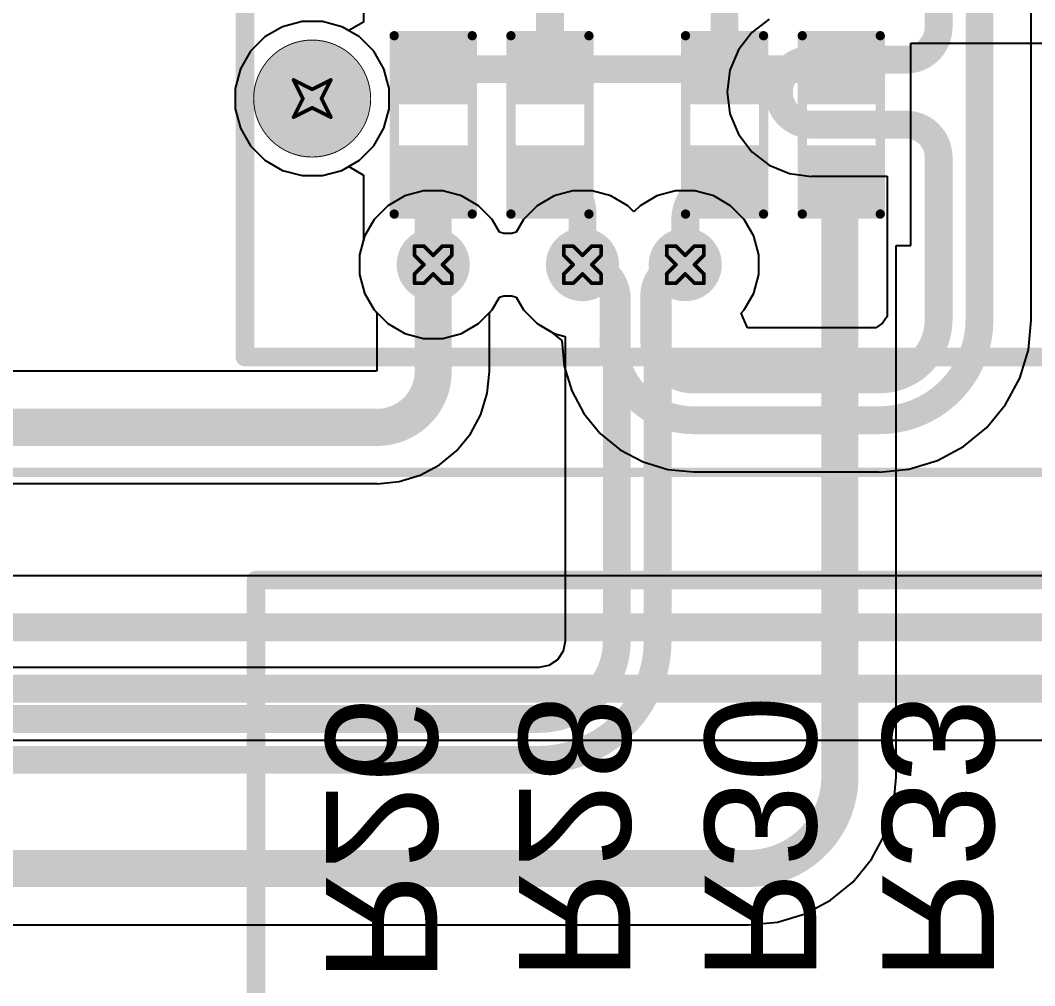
# Model space of a CAD drawing. Header units: inches. Extents: x 0 to 289, y 0 to 168.
# Drawn here: x 114.1 to 127.97, y 50.48 to 63.69 of the extents above; entities that cross this region are included whole.
import ezdxf

# ---------------------------------------------------------------- set-up
doc = ezdxf.new("R2010")
doc.units = ezdxf.units.IN
for name, color, linetype in [('Bottom Layer', 5, 'Continuous'), ('Bottom Overlay', 54, 'Continuous'), ('Bottom Paste', 16, 'Continuous'), ('Bottom Solder', 6, 'Continuous'), ('Dimension', 6, 'Continuous'), ('Drill Drawing', 1, 'Continuous'), ('Pad Holes', 156, 'Continuous'), ('Top Layer', 1, 'Continuous'), ('Top Overlay', 2, 'Continuous'), ('Top Solder', 216, 'Continuous'), ('Via Holes', 16, 'Continuous')]:
    doc.layers.add(name, color=color, linetype=linetype)
doc.styles.add('Arial', font='', dxfattribs={"height": 0.2})
doc.styles.get('Arial').set_extended_font_data('Arial')

# ---------------------------------------------------------------- blocks, each defined once
blk = doc.blocks.new('R___0603_B_3')
at = {"layer": 'Bottom Layer'}
for points in [[(-1.143, -0.4445), (-1.143, 0.4445), (-0.381, 0.4445), (-0.381, -0.4445)], [(0.381, -0.4445), (0.381, 0.4445), (1.143, 0.4445), (1.143, -0.4445)]]:
    blk.add_hatch(color=5, dxfattribs=at).paths.add_polyline_path(points)
at = {"layer": 'Bottom Paste'}
for points in [[(-1.143, -0.4445), (-1.143, 0.4445), (-0.381, 0.4445), (-0.381, -0.4445)], [(0.381, -0.4445), (0.381, 0.4445), (1.143, 0.4445), (1.143, -0.4445)]]:
    blk.add_hatch(color=16, dxfattribs=at).paths.add_polyline_path(points)
at = {"layer": 'Bottom Solder'}
for points in [[(-1.2446, -0.5461), (-1.2446, 0.5461), (-0.2794, 0.5461), (-0.2794, -0.5461)], [(0.2794, -0.5461), (0.2794, 0.5461), (1.2446, 0.5461), (1.2446, -0.5461)]]:
    blk.add_hatch(color=6, dxfattribs=at).paths.add_polyline_path(points)
at = {"layer": 'Bottom Overlay'}
for points in [[(-1.2192, 0.5334, 0.127, 0.127, 0), (-1.2192, -0.5334, 0.127, 0.127, 0)], [(-1.2192, 0.5334, 0.127, 0.127, 0), (1.2192, 0.5334, 0.127, 0.127, 0)], [(1.2192, 0.5334, 0.127, 0.127, 0), (1.2192, -0.5334, 0.127, 0.127, 0)], [(-1.2192, -0.5334, 0.127, 0.127, 0), (1.2192, -0.5334, 0.127, 0.127, 0)]]:
    blk.add_lwpolyline(points, format="xyseb", dxfattribs=at)
for points in [[(-1.25095, 0.5334, 0.0635, 0.0635, 1), (-1.18745, 0.5334, 0.0635, 0.0635, 1)], [(-1.25095, 0.5334, 0.0635, 0.0635, 1), (-1.18745, 0.5334, 0.0635, 0.0635, 1)], [(1.18745, 0.5334, 0.0635, 0.0635, 1), (1.25095, 0.5334, 0.0635, 0.0635, 1)], [(1.18745, 0.5334, 0.0635, 0.0635, 1), (1.25095, 0.5334, 0.0635, 0.0635, 1)], [(-1.25095, -0.5334, 0.0635, 0.0635, 1), (-1.18745, -0.5334, 0.0635, 0.0635, 1)], [(-1.25095, -0.5334, 0.0635, 0.0635, 1), (-1.18745, -0.5334, 0.0635, 0.0635, 1)], [(1.18745, -0.5334, 0.0635, 0.0635, 1), (1.25095, -0.5334, 0.0635, 0.0635, 1)], [(1.18745, -0.5334, 0.0635, 0.0635, 1), (1.25095, -0.5334, 0.0635, 0.0635, 1)]]:
    blk.add_lwpolyline(points, format="xyseb", close=True, dxfattribs=at)
blk = doc.blocks.new('R___0603_B_4')
at = {"layer": 'Bottom Layer'}
for points in [[(-1.143, -0.4445), (-1.143, 0.4445), (-0.381, 0.4445), (-0.381, -0.4445)], [(0.381, -0.4445), (0.381, 0.4445), (1.143, 0.4445), (1.143, -0.4445)]]:
    blk.add_hatch(color=5, dxfattribs=at).paths.add_polyline_path(points)
at = {"layer": 'Bottom Paste'}
for points in [[(-1.143, -0.4445), (-1.143, 0.4445), (-0.381, 0.4445), (-0.381, -0.4445)], [(0.381, -0.4445), (0.381, 0.4445), (1.143, 0.4445), (1.143, -0.4445)]]:
    blk.add_hatch(color=16, dxfattribs=at).paths.add_polyline_path(points)
at = {"layer": 'Bottom Solder'}
for points in [[(-1.2446, -0.5461), (-1.2446, 0.5461), (-0.2794, 0.5461), (-0.2794, -0.5461)], [(0.2794, -0.5461), (0.2794, 0.5461), (1.2446, 0.5461), (1.2446, -0.5461)]]:
    blk.add_hatch(color=6, dxfattribs=at).paths.add_polyline_path(points)
at = {"layer": 'Bottom Overlay'}
for points in [[(-1.2192, -0.5334, 0.127, 0.127, 0), (-1.2192, 0.5334, 0.127, 0.127, 0)], [(1.2192, 0.5334, 0.127, 0.127, 0), (-1.2192, 0.5334, 0.127, 0.127, 0)], [(1.2192, -0.5334, 0.127, 0.127, 0), (1.2192, 0.5334, 0.127, 0.127, 0)], [(1.2192, -0.5334, 0.127, 0.127, 0), (-1.2192, -0.5334, 0.127, 0.127, 0)]]:
    blk.add_lwpolyline(points, format="xyseb", dxfattribs=at)
for points in [[(-1.25095, 0.5334, 0.0635, 0.0635, 1), (-1.18745, 0.5334, 0.0635, 0.0635, 1)], [(-1.25095, 0.5334, 0.0635, 0.0635, 1), (-1.18745, 0.5334, 0.0635, 0.0635, 1)], [(1.18745, 0.5334, 0.0635, 0.0635, 1), (1.25095, 0.5334, 0.0635, 0.0635, 1)], [(1.18745, 0.5334, 0.0635, 0.0635, 1), (1.25095, 0.5334, 0.0635, 0.0635, 1)], [(-1.25095, -0.5334, 0.0635, 0.0635, 1), (-1.18745, -0.5334, 0.0635, 0.0635, 1)], [(-1.25095, -0.5334, 0.0635, 0.0635, 1), (-1.18745, -0.5334, 0.0635, 0.0635, 1)], [(1.18745, -0.5334, 0.0635, 0.0635, 1), (1.25095, -0.5334, 0.0635, 0.0635, 1)], [(1.18745, -0.5334, 0.0635, 0.0635, 1), (1.25095, -0.5334, 0.0635, 0.0635, 1)]]:
    blk.add_lwpolyline(points, format="xyseb", close=True, dxfattribs=at)
blk = doc.blocks.new('R___0603_B_12')
at = {"layer": 'Bottom Layer'}
for points in [[(-1.143, -0.4445), (-1.143, 0.4445), (-0.381, 0.4445), (-0.381, -0.4445)], [(0.381, -0.4445), (0.381, 0.4445), (1.143, 0.4445), (1.143, -0.4445)]]:
    blk.add_hatch(color=5, dxfattribs=at).paths.add_polyline_path(points)
at = {"layer": 'Bottom Paste'}
for points in [[(-1.143, -0.4445), (-1.143, 0.4445), (-0.381, 0.4445), (-0.381, -0.4445)], [(0.381, -0.4445), (0.381, 0.4445), (1.143, 0.4445), (1.143, -0.4445)]]:
    blk.add_hatch(color=16, dxfattribs=at).paths.add_polyline_path(points)
at = {"layer": 'Bottom Solder'}
for points in [[(-1.2446, -0.5461), (-1.2446, 0.5461), (-0.2794, 0.5461), (-0.2794, -0.5461)], [(0.2794, -0.5461), (0.2794, 0.5461), (1.2446, 0.5461), (1.2446, -0.5461)]]:
    blk.add_hatch(color=6, dxfattribs=at).paths.add_polyline_path(points)
at = {"layer": 'Bottom Overlay'}
for points in [[(-1.2192, -0.5334, 0.127, 0.127, 0), (-1.2192, 0.5334, 0.127, 0.127, 0)], [(1.2192, 0.5334, 0.127, 0.127, 0), (-1.2192, 0.5334, 0.127, 0.127, 0)], [(1.2192, -0.5334, 0.127, 0.127, 0), (1.2192, 0.5334, 0.127, 0.127, 0)], [(1.2192, -0.5334, 0.127, 0.127, 0), (-1.2192, -0.5334, 0.127, 0.127, 0)]]:
    blk.add_lwpolyline(points, format="xyseb", dxfattribs=at)
for points in [[(-1.25095, 0.5334, 0.0635, 0.0635, 1), (-1.18745, 0.5334, 0.0635, 0.0635, 1)], [(-1.25095, 0.5334, 0.0635, 0.0635, 1), (-1.18745, 0.5334, 0.0635, 0.0635, 1)], [(1.18745, 0.5334, 0.0635, 0.0635, 1), (1.25095, 0.5334, 0.0635, 0.0635, 1)], [(1.18745, 0.5334, 0.0635, 0.0635, 1), (1.25095, 0.5334, 0.0635, 0.0635, 1)], [(-1.25095, -0.5334, 0.0635, 0.0635, 1), (-1.18745, -0.5334, 0.0635, 0.0635, 1)], [(-1.25095, -0.5334, 0.0635, 0.0635, 1), (-1.18745, -0.5334, 0.0635, 0.0635, 1)], [(1.18745, -0.5334, 0.0635, 0.0635, 1), (1.25095, -0.5334, 0.0635, 0.0635, 1)], [(1.18745, -0.5334, 0.0635, 0.0635, 1), (1.25095, -0.5334, 0.0635, 0.0635, 1)]]:
    blk.add_lwpolyline(points, format="xyseb", close=True, dxfattribs=at)
blk = doc.blocks.new('R___0603_B_17')
at = {"layer": 'Bottom Layer'}
for points in [[(-1.143, -0.4445), (-1.143, 0.4445), (-0.381, 0.4445), (-0.381, -0.4445)], [(0.381, -0.4445), (0.381, 0.4445), (1.143, 0.4445), (1.143, -0.4445)]]:
    blk.add_hatch(color=5, dxfattribs=at).paths.add_polyline_path(points)
at = {"layer": 'Bottom Paste'}
for points in [[(-1.143, -0.4445), (-1.143, 0.4445), (-0.381, 0.4445), (-0.381, -0.4445)], [(0.381, -0.4445), (0.381, 0.4445), (1.143, 0.4445), (1.143, -0.4445)]]:
    blk.add_hatch(color=16, dxfattribs=at).paths.add_polyline_path(points)
at = {"layer": 'Bottom Solder'}
for points in [[(-1.2446, -0.5461), (-1.2446, 0.5461), (-0.2794, 0.5461), (-0.2794, -0.5461)], [(0.2794, -0.5461), (0.2794, 0.5461), (1.2446, 0.5461), (1.2446, -0.5461)]]:
    blk.add_hatch(color=6, dxfattribs=at).paths.add_polyline_path(points)
at = {"layer": 'Bottom Overlay'}
for points in [[(-1.2192, -0.5334, 0.127, 0.127, 0), (-1.2192, 0.5334, 0.127, 0.127, 0)], [(1.2192, 0.5334, 0.127, 0.127, 0), (-1.2192, 0.5334, 0.127, 0.127, 0)], [(1.2192, -0.5334, 0.127, 0.127, 0), (1.2192, 0.5334, 0.127, 0.127, 0)], [(1.2192, -0.5334, 0.127, 0.127, 0), (-1.2192, -0.5334, 0.127, 0.127, 0)]]:
    blk.add_lwpolyline(points, format="xyseb", dxfattribs=at)
for points in [[(-1.25095, 0.5334, 0.0635, 0.0635, 1), (-1.18745, 0.5334, 0.0635, 0.0635, 1)], [(-1.25095, 0.5334, 0.0635, 0.0635, 1), (-1.18745, 0.5334, 0.0635, 0.0635, 1)], [(1.18745, 0.5334, 0.0635, 0.0635, 1), (1.25095, 0.5334, 0.0635, 0.0635, 1)], [(1.18745, 0.5334, 0.0635, 0.0635, 1), (1.25095, 0.5334, 0.0635, 0.0635, 1)], [(-1.25095, -0.5334, 0.0635, 0.0635, 1), (-1.18745, -0.5334, 0.0635, 0.0635, 1)], [(-1.25095, -0.5334, 0.0635, 0.0635, 1), (-1.18745, -0.5334, 0.0635, 0.0635, 1)], [(1.18745, -0.5334, 0.0635, 0.0635, 1), (1.25095, -0.5334, 0.0635, 0.0635, 1)], [(1.18745, -0.5334, 0.0635, 0.0635, 1), (1.25095, -0.5334, 0.0635, 0.0635, 1)]]:
    blk.add_lwpolyline(points, format="xyseb", close=True, dxfattribs=at)
blk = doc.blocks.new('NE8FBV_C5_LED_53')
at = {"layer": 'Bottom Solder'}
h = blk.add_hatch(color=6, dxfattribs=at)
edge = h.paths.add_edge_path()
edge.add_arc((-2.23, -11.52), 0.102, 0, 360)
at = {"layer": 'Pad Holes'}
h = blk.add_hatch(color=7, dxfattribs=at)
edge = h.paths.add_edge_path()
edge.add_arc((-2.23, -11.52), 0.8, 0, 360)
at = {"layer": 'Top Solder'}
h = blk.add_hatch(color=216, dxfattribs=at)
edge = h.paths.add_edge_path()
edge.add_arc((-2.23, -11.52), 0.102, 0, 360)
at = {"layer": 'Top Overlay'}
blk.add_lwpolyline([(-12.19, -16.63, 0.127, 0.127, 0), (12.91, -16.63, 0.127, 0.127, 0)], format="xyseb", dxfattribs=at)

msp = doc.modelspace()

# ---------------------------------------------------------------- hatches: boundary and pattern name
at = {"layer": 'Bottom Layer'}
h = msp.add_hatch(color=5, dxfattribs=at)
edge = h.paths.add_edge_path()
edge.add_arc((119.745, 60.344), 0.5, 0, 360)
h = msp.add_hatch(color=5, dxfattribs=at)
edge = h.paths.add_edge_path()
edge.add_arc((121.786, 60.344), 0.5, 0, 360)
h = msp.add_hatch(color=5, dxfattribs=at)
edge = h.paths.add_edge_path()
edge.add_arc((123.192, 60.344), 0.5, 0, 360)
at = {"layer": 'Top Layer'}
h = msp.add_hatch(color=1, dxfattribs=at)
edge = h.paths.add_edge_path()
edge.add_arc((119.745, 60.344), 0.5, 0, 360)
h = msp.add_hatch(color=1, dxfattribs=at)
edge = h.paths.add_edge_path()
edge.add_arc((121.786, 60.344), 0.5, 0, 360)
h = msp.add_hatch(color=1, dxfattribs=at)
edge = h.paths.add_edge_path()
edge.add_arc((123.192, 60.344), 0.5, 0, 360)
at = {"layer": 'Via Holes'}
h = msp.add_hatch(color=7, dxfattribs=at)
edge = h.paths.add_edge_path()
edge.add_arc((119.745, 60.344), 0.25, 0, 360)
h = msp.add_hatch(color=7, dxfattribs=at)
edge = h.paths.add_edge_path()
edge.add_arc((121.786, 60.344), 0.25, 0, 360)
h = msp.add_hatch(color=7, dxfattribs=at)
edge = h.paths.add_edge_path()
edge.add_arc((123.192, 60.344), 0.25, 0, 360)

# ---------------------------------------------------------------- linework, layer by layer
at = {"layer": 'Bottom Layer'}
for p, q in [((118.793, 63.906), (118.793, 63.661)), ((117.683, 63.597), (117.443, 63.458)), ((117.951, 63.669), (117.683, 63.597)), ((118.229, 63.669), (117.951, 63.669)), ((118.497, 63.597), (118.229, 63.669)), ((118.589, 63.544), (118.497, 63.597)), ((118.793, 63.661), (118.589, 63.544)), ((117.443, 63.458), (117.247, 63.262)), ((117.247, 63.262), (117.108, 63.022)), ((126.277, 62.128), (126.277, 63.373)), ((126.277, 63.373), (128.77, 63.373)), ((117.108, 63.022), (117.036, 62.754)), ((117.036, 62.754), (117.036, 62.476)), ((117.036, 62.476), (117.108, 62.208)), ((117.108, 62.208), (117.247, 61.968)), ((126.277, 60.604), (126.277, 62.128)), ((117.247, 61.968), (117.443, 61.772)), ((117.443, 61.772), (117.683, 61.633)), ((117.683, 61.633), (117.951, 61.561)), ((118.229, 61.561), (118.497, 61.633)), ((118.497, 61.633), (118.589, 61.686)), ((118.589, 61.686), (118.793, 61.569)), ((117.951, 61.561), (118.229, 61.561)), ((118.793, 61.569), (118.793, 60.683)), ((118.793, 60.683), (118.737, 60.476)), ((126.075, 53.337), (126.075, 60.604)), ((126.075, 60.604), (126.277, 60.604)), ((118.737, 60.476), (118.737, 60.211)), ((118.737, 60.211), (118.806, 59.954)), ((118.806, 59.954), (118.938, 59.725)), ((120.552, 59.725), (120.652, 59.899)), ((120.652, 59.899), (120.712, 59.916)), ((120.712, 59.916), (120.819, 59.916)), ((120.819, 59.916), (120.878, 59.899)), ((120.878, 59.899), (120.979, 59.725)), ((118.938, 59.725), (119.126, 59.537)), ((120.364, 59.537), (120.552, 59.725)), ((120.979, 59.725), (121.167, 59.537)), ((119.126, 59.537), (119.356, 59.404)), ((120.134, 59.404), (120.364, 59.537)), ((121.167, 59.537), (121.397, 59.404)), ((119.356, 59.404), (119.612, 59.336)), ((119.878, 59.336), (120.134, 59.404)), ((121.397, 59.404), (121.551, 59.363)), ((119.612, 59.336), (119.878, 59.336)), ((121.551, 59.363), (121.551, 55.198)), ((121.551, 55.197), (121.524, 55.059)), ((121.551, 55.198), (121.551, 55.197)), ((121.446, 54.942), (121.328, 54.864)), ((121.524, 55.059), (121.446, 54.942)), ((121.19, 54.837), (108.457, 54.837)), ((121.191, 54.837), (121.19, 54.837)), ((121.328, 54.864), (121.191, 54.837)), ((126.039, 52.942), (126.078, 53.337)), ((126.078, 53.337), (126.075, 53.337)), ((125.924, 52.563), (126.039, 52.942)), ((125.737, 52.214), (125.924, 52.563)), ((125.486, 51.907), (125.737, 52.214)), ((125.18, 51.656), (125.486, 51.907)), ((124.83, 51.469), (125.18, 51.656)), ((124.451, 51.354), (124.83, 51.469)), ((124.056, 51.315), (124.451, 51.354)), ((102.056, 51.318), (124.056, 51.318)), ((124.056, 51.318), (124.056, 51.315))]:
    msp.add_line(p, q, dxfattribs=at)
for points in [[(121.341, 63.017, 0.381, 0.381, 0), (121.341, 64.237, 0.381, 0.381, 0)], [(123.729, 63.017, 0.381, 0.381, 0), (123.729, 64.237, 0.381, 0.381, 0)], [(119.995, 63.017, 0.381, 0.381, 0), (121.341, 63.017, 0.381, 0.381, 0)], [(121.341, 63.017, 0.381, 0.381, 0), (123.729, 63.017, 0.381, 0.381, 0)], [(123.729, 63.017, 0.381, 0.381, 0), (125.075, 63.017, 0.381, 0.381, 0)], [(119.745, 60.344, 0.508, 0.508, 0), (119.745, 61.493, 0.508, 0.508, 0)], [(125.306, 61.475, 0.508, 0.508, -0.414214), (125.325, 61.493, 0.508, 0.508, 0)], [(121.341, 61.493, 0.381, 0.381, -0.038909), (121.41, 61.488, 0.381, 0.381, 0)], [(121.41, 61.488, 0.381, 0.381, -0.369352), (121.786, 61.049, 0.381, 0.381, 0)], [(123.192, 60.957, 0.381, 0.381, -0.414214), (123.729, 61.493, 0.381, 0.381, 0)], [(125.306, 53.337, 0.508, 0.508, 0), (125.306, 61.475, 0.508, 0.508, 0)], [(121.786, 60.344, 0.381, 0.381, 0), (121.786, 61.049, 0.381, 0.381, 0)], [(123.192, 60.344, 0.381, 0.381, 0), (123.192, 60.957, 0.381, 0.381, 0)], [(121.786, 60.344, 0.381, 0.381, -0.414214), (122.256, 59.874, 0.381, 0.381, 0)], [(122.814, 59.966, 0.381, 0.381, -0.414214), (123.192, 60.344, 0.381, 0.381, 0)], [(122.814, 55.198, 0.381, 0.381, 0), (122.814, 59.966, 0.381, 0.381, 0)], [(122.256, 55.198, 0.381, 0.381, 0), (122.256, 59.874, 0.381, 0.381, 0)], [(122.814, 55.198, 0.381, 0.381, -0.414214), (121.19, 53.573, 0.381, 0.381, 0)], [(122.256, 55.198, 0.381, 0.381, -0.414214), (121.19, 54.132, 0.381, 0.381, 0)], [(108.411, 54.132, 0.381, 0.381, 0), (121.19, 54.132, 0.381, 0.381, 0)], [(108.411, 53.573, 0.381, 0.381, 0), (121.19, 53.573, 0.381, 0.381, 0)], [(125.306, 53.337, 0.508, 0.508, -0.414214), (124.056, 52.087, 0.508, 0.508, 0)], [(102.056, 52.087, 0.508, 0.508, 0), (124.056, 52.087, 0.508, 0.508, 0)]]:
    msp.add_lwpolyline(points, format="xyseb", dxfattribs=at)
for points in [[(119.9, 63.017, 0.191, 0.191, 1), (120.09, 63.017, 0.191, 0.191, 1)], [(121.246, 63.017, 0.191, 0.191, 1), (121.436, 63.017, 0.191, 0.191, 1)], [(121.246, 63.017, 0.191, 0.191, 1), (121.436, 63.017, 0.191, 0.191, 1)], [(121.246, 63.017, 0.191, 0.191, 1), (121.436, 63.017, 0.191, 0.191, 1)], [(123.634, 63.017, 0.191, 0.191, 1), (123.824, 63.017, 0.191, 0.191, 1)], [(123.634, 63.017, 0.191, 0.191, 1), (123.824, 63.017, 0.191, 0.191, 1)], [(123.634, 63.017, 0.191, 0.191, 1), (123.824, 63.017, 0.191, 0.191, 1)], [(124.98, 63.017, 0.191, 0.191, 1), (125.17, 63.017, 0.191, 0.191, 1)], [(119.618, 61.493, 0.254, 0.254, 1), (119.872, 61.493, 0.254, 0.254, 1)], [(125.198, 61.493, 0.254, 0.254, 1), (125.452, 61.493, 0.254, 0.254, 1)], [(121.246, 61.493, 0.191, 0.191, 1), (121.436, 61.493, 0.191, 0.191, 1)], [(121.315, 61.488, 0.191, 0.191, 1), (121.505, 61.488, 0.191, 0.191, 1)], [(121.315, 61.488, 0.191, 0.191, 1), (121.505, 61.488, 0.191, 0.191, 1)], [(123.634, 61.493, 0.191, 0.191, 1), (123.824, 61.493, 0.191, 0.191, 1)], [(125.179, 61.475, 0.254, 0.254, 1), (125.433, 61.475, 0.254, 0.254, 1)], [(125.179, 61.475, 0.254, 0.254, 1), (125.433, 61.475, 0.254, 0.254, 1)], [(121.69, 61.049, 0.191, 0.191, 1), (121.881, 61.049, 0.191, 0.191, 1)], [(121.69, 61.049, 0.191, 0.191, 1), (121.881, 61.049, 0.191, 0.191, 1)], [(123.097, 60.957, 0.191, 0.191, 1), (123.287, 60.957, 0.191, 0.191, 1)], [(123.097, 60.957, 0.191, 0.191, 1), (123.287, 60.957, 0.191, 0.191, 1)], [(119.618, 60.344, 0.254, 0.254, 1), (119.872, 60.344, 0.254, 0.254, 1)], [(121.69, 60.344, 0.191, 0.191, 1), (121.881, 60.344, 0.191, 0.191, 1)], [(121.69, 60.344, 0.191, 0.191, 1), (121.881, 60.344, 0.191, 0.191, 1)], [(123.097, 60.344, 0.191, 0.191, 1), (123.287, 60.344, 0.191, 0.191, 1)], [(123.097, 60.344, 0.191, 0.191, 1), (123.287, 60.344, 0.191, 0.191, 1)], [(122.719, 59.966, 0.191, 0.191, 1), (122.91, 59.966, 0.191, 0.191, 1)], [(122.719, 59.966, 0.191, 0.191, 1), (122.91, 59.966, 0.191, 0.191, 1)], [(122.16, 59.874, 0.191, 0.191, 1), (122.351, 59.874, 0.191, 0.191, 1)], [(122.16, 59.874, 0.191, 0.191, 1), (122.351, 59.874, 0.191, 0.191, 1)], [(122.16, 55.198, 0.191, 0.191, 1), (122.351, 55.198, 0.191, 0.191, 1)], [(122.16, 55.198, 0.191, 0.191, 1), (122.351, 55.198, 0.191, 0.191, 1)], [(122.719, 55.198, 0.191, 0.191, 1), (122.91, 55.198, 0.191, 0.191, 1)], [(122.719, 55.198, 0.191, 0.191, 1), (122.91, 55.198, 0.191, 0.191, 1)], [(121.095, 54.132, 0.191, 0.191, 1), (121.285, 54.132, 0.191, 0.191, 1)], [(121.095, 54.132, 0.191, 0.191, 1), (121.285, 54.132, 0.191, 0.191, 1)], [(121.095, 53.573, 0.191, 0.191, 1), (121.285, 53.573, 0.191, 0.191, 1)], [(121.095, 53.573, 0.191, 0.191, 1), (121.285, 53.573, 0.191, 0.191, 1)], [(125.179, 53.337, 0.254, 0.254, 1), (125.433, 53.337, 0.254, 0.254, 1)], [(125.179, 53.337, 0.254, 0.254, 1), (125.433, 53.337, 0.254, 0.254, 1)], [(123.929, 52.087, 0.254, 0.254, 1), (124.183, 52.087, 0.254, 0.254, 1)], [(123.929, 52.087, 0.254, 0.254, 1), (124.183, 52.087, 0.254, 0.254, 1)]]:
    msp.add_lwpolyline(points, format="xyseb", close=True, dxfattribs=at)
at = {"layer": 'Bottom Overlay'}
for points in [[(117.17, 59.08, 0.254, 0.254, 0), (117.17, 69.926, 0.254, 0.254, 0)], [(117.17, 59.08, 0.254, 0.254, 0), (129.54, 59.08, 0.254, 0.254, 0)], [(122.86, 56.109, 0.254, 0.254, 0), (122.86, 59.047, 0.254, 0.254, 0)], [(117.323, 56.032, 0.254, 0.254, 0), (131.75, 56.032, 0.254, 0.254, 0)], [(117.323, 38.862, 0.254, 0.254, 0), (117.323, 56.032, 0.254, 0.254, 0)]]:
    msp.add_lwpolyline(points, format="xyseb", dxfattribs=at)
for points in [[(117.107, 59.08, 0.127, 0.127, 1), (117.234, 59.08, 0.127, 0.127, 1)], [(117.107, 59.08, 0.127, 0.127, 1), (117.234, 59.08, 0.127, 0.127, 1)], [(122.796, 59.047, 0.127, 0.127, 1), (122.923, 59.047, 0.127, 0.127, 1)], [(122.796, 56.109, 0.127, 0.127, 1), (122.923, 56.109, 0.127, 0.127, 1)], [(117.259, 56.032, 0.127, 0.127, 1), (117.386, 56.032, 0.127, 0.127, 1)], [(117.259, 56.032, 0.127, 0.127, 1), (117.386, 56.032, 0.127, 0.127, 1)]]:
    msp.add_lwpolyline(points, format="xyseb", close=True, dxfattribs=at)
at = {"layer": 'Dimension'}
for points in [[(118.89, 62.615, 0.0127, 0.0127, 1), (117.29, 62.615, 0.0127, 0.0127, 1)], [(117.287, 62.615, 0.00635, 0.00635, 1), (117.293, 62.615, 0.00635, 0.00635, 1)], [(118.887, 62.615, 0.00635, 0.00635, 1), (118.893, 62.615, 0.00635, 0.00635, 1)]]:
    msp.add_lwpolyline(points, format="xyseb", close=True, dxfattribs=at)
at = {"layer": 'Drill Drawing'}
for points in [[(117.836, 62.869, 0.0508, 0.0508, 0), (118.09, 62.742, 0.0508, 0.0508, 0)], [(117.836, 62.869, 0.0508, 0.0508, 0), (117.963, 62.615, 0.0508, 0.0508, 0)], [(118.09, 62.742, 0.0508, 0.0508, 0), (118.344, 62.869, 0.0508, 0.0508, 0)], [(118.217, 62.615, 0.0508, 0.0508, 0), (118.344, 62.869, 0.0508, 0.0508, 0)], [(117.836, 62.361, 0.0508, 0.0508, 0), (117.963, 62.615, 0.0508, 0.0508, 0)], [(118.217, 62.615, 0.0508, 0.0508, 0), (118.344, 62.361, 0.0508, 0.0508, 0)], [(117.836, 62.361, 0.0508, 0.0508, 0), (118.09, 62.488, 0.0508, 0.0508, 0)], [(118.09, 62.488, 0.0508, 0.0508, 0), (118.344, 62.361, 0.0508, 0.0508, 0)], [(119.491, 60.471, 0.0508, 0.0508, 0), (119.491, 60.598, 0.0508, 0.0508, 0)], [(119.491, 60.598, 0.0508, 0.0508, 0), (119.618, 60.598, 0.0508, 0.0508, 0)], [(119.618, 60.598, 0.0508, 0.0508, 0), (119.745, 60.471, 0.0508, 0.0508, 0)], [(119.745, 60.471, 0.0508, 0.0508, 0), (119.872, 60.598, 0.0508, 0.0508, 0)], [(119.872, 60.598, 0.0508, 0.0508, 0), (119.999, 60.598, 0.0508, 0.0508, 0)], [(119.999, 60.471, 0.0508, 0.0508, 0), (119.999, 60.598, 0.0508, 0.0508, 0)], [(121.532, 60.471, 0.0508, 0.0508, 0), (121.532, 60.598, 0.0508, 0.0508, 0)], [(121.532, 60.598, 0.0508, 0.0508, 0), (121.659, 60.598, 0.0508, 0.0508, 0)], [(121.659, 60.598, 0.0508, 0.0508, 0), (121.786, 60.471, 0.0508, 0.0508, 0)], [(121.786, 60.471, 0.0508, 0.0508, 0), (121.913, 60.598, 0.0508, 0.0508, 0)], [(121.913, 60.598, 0.0508, 0.0508, 0), (122.04, 60.598, 0.0508, 0.0508, 0)], [(122.04, 60.471, 0.0508, 0.0508, 0), (122.04, 60.598, 0.0508, 0.0508, 0)], [(122.938, 60.471, 0.0508, 0.0508, 0), (122.938, 60.598, 0.0508, 0.0508, 0)], [(122.938, 60.598, 0.0508, 0.0508, 0), (123.065, 60.598, 0.0508, 0.0508, 0)], [(123.065, 60.598, 0.0508, 0.0508, 0), (123.192, 60.471, 0.0508, 0.0508, 0)], [(123.192, 60.471, 0.0508, 0.0508, 0), (123.319, 60.598, 0.0508, 0.0508, 0)], [(123.319, 60.598, 0.0508, 0.0508, 0), (123.446, 60.598, 0.0508, 0.0508, 0)], [(123.446, 60.471, 0.0508, 0.0508, 0), (123.446, 60.598, 0.0508, 0.0508, 0)], [(119.491, 60.471, 0.0508, 0.0508, 0), (119.618, 60.344, 0.0508, 0.0508, 0)], [(119.872, 60.344, 0.0508, 0.0508, 0), (119.999, 60.471, 0.0508, 0.0508, 0)], [(121.532, 60.471, 0.0508, 0.0508, 0), (121.659, 60.344, 0.0508, 0.0508, 0)], [(121.913, 60.344, 0.0508, 0.0508, 0), (122.04, 60.471, 0.0508, 0.0508, 0)], [(122.938, 60.471, 0.0508, 0.0508, 0), (123.065, 60.344, 0.0508, 0.0508, 0)], [(123.319, 60.344, 0.0508, 0.0508, 0), (123.446, 60.471, 0.0508, 0.0508, 0)], [(119.491, 60.217, 0.0508, 0.0508, 0), (119.618, 60.344, 0.0508, 0.0508, 0)], [(119.872, 60.344, 0.0508, 0.0508, 0), (119.999, 60.217, 0.0508, 0.0508, 0)], [(121.532, 60.217, 0.0508, 0.0508, 0), (121.659, 60.344, 0.0508, 0.0508, 0)], [(121.913, 60.344, 0.0508, 0.0508, 0), (122.04, 60.217, 0.0508, 0.0508, 0)], [(122.938, 60.217, 0.0508, 0.0508, 0), (123.065, 60.344, 0.0508, 0.0508, 0)], [(123.319, 60.344, 0.0508, 0.0508, 0), (123.446, 60.217, 0.0508, 0.0508, 0)], [(119.491, 60.09, 0.0508, 0.0508, 0), (119.491, 60.217, 0.0508, 0.0508, 0)], [(119.618, 60.09, 0.0508, 0.0508, 0), (119.745, 60.217, 0.0508, 0.0508, 0)], [(119.745, 60.217, 0.0508, 0.0508, 0), (119.872, 60.09, 0.0508, 0.0508, 0)], [(119.999, 60.09, 0.0508, 0.0508, 0), (119.999, 60.217, 0.0508, 0.0508, 0)], [(121.532, 60.09, 0.0508, 0.0508, 0), (121.532, 60.217, 0.0508, 0.0508, 0)], [(121.659, 60.09, 0.0508, 0.0508, 0), (121.786, 60.217, 0.0508, 0.0508, 0)], [(121.786, 60.217, 0.0508, 0.0508, 0), (121.913, 60.09, 0.0508, 0.0508, 0)], [(122.04, 60.09, 0.0508, 0.0508, 0), (122.04, 60.217, 0.0508, 0.0508, 0)], [(122.938, 60.09, 0.0508, 0.0508, 0), (122.938, 60.217, 0.0508, 0.0508, 0)], [(123.065, 60.09, 0.0508, 0.0508, 0), (123.192, 60.217, 0.0508, 0.0508, 0)], [(123.192, 60.217, 0.0508, 0.0508, 0), (123.319, 60.09, 0.0508, 0.0508, 0)], [(123.446, 60.09, 0.0508, 0.0508, 0), (123.446, 60.217, 0.0508, 0.0508, 0)], [(119.491, 60.09, 0.0508, 0.0508, 0), (119.618, 60.09, 0.0508, 0.0508, 0)], [(119.872, 60.09, 0.0508, 0.0508, 0), (119.999, 60.09, 0.0508, 0.0508, 0)], [(121.532, 60.09, 0.0508, 0.0508, 0), (121.659, 60.09, 0.0508, 0.0508, 0)], [(121.913, 60.09, 0.0508, 0.0508, 0), (122.04, 60.09, 0.0508, 0.0508, 0)], [(122.938, 60.09, 0.0508, 0.0508, 0), (123.065, 60.09, 0.0508, 0.0508, 0)], [(123.319, 60.09, 0.0508, 0.0508, 0), (123.446, 60.09, 0.0508, 0.0508, 0)]]:
    msp.add_lwpolyline(points, format="xyseb", dxfattribs=at)
for points in [[(117.823, 62.869, 0.0254, 0.0254, 1), (117.849, 62.869, 0.0254, 0.0254, 1)], [(117.823, 62.869, 0.0254, 0.0254, 1), (117.849, 62.869, 0.0254, 0.0254, 1)], [(118.331, 62.869, 0.0254, 0.0254, 1), (118.357, 62.869, 0.0254, 0.0254, 1)], [(118.331, 62.869, 0.0254, 0.0254, 1), (118.357, 62.869, 0.0254, 0.0254, 1)], [(118.077, 62.742, 0.0254, 0.0254, 1), (118.103, 62.742, 0.0254, 0.0254, 1)], [(118.077, 62.742, 0.0254, 0.0254, 1), (118.103, 62.742, 0.0254, 0.0254, 1)], [(117.95, 62.615, 0.0254, 0.0254, 1), (117.976, 62.615, 0.0254, 0.0254, 1)], [(117.95, 62.615, 0.0254, 0.0254, 1), (117.976, 62.615, 0.0254, 0.0254, 1)], [(118.204, 62.615, 0.0254, 0.0254, 1), (118.23, 62.615, 0.0254, 0.0254, 1)], [(118.204, 62.615, 0.0254, 0.0254, 1), (118.23, 62.615, 0.0254, 0.0254, 1)], [(118.077, 62.488, 0.0254, 0.0254, 1), (118.103, 62.488, 0.0254, 0.0254, 1)], [(118.077, 62.488, 0.0254, 0.0254, 1), (118.103, 62.488, 0.0254, 0.0254, 1)], [(117.823, 62.361, 0.0254, 0.0254, 1), (117.849, 62.361, 0.0254, 0.0254, 1)], [(117.823, 62.361, 0.0254, 0.0254, 1), (117.849, 62.361, 0.0254, 0.0254, 1)], [(118.331, 62.361, 0.0254, 0.0254, 1), (118.357, 62.361, 0.0254, 0.0254, 1)], [(118.331, 62.361, 0.0254, 0.0254, 1), (118.357, 62.361, 0.0254, 0.0254, 1)], [(119.478, 60.598, 0.0254, 0.0254, 1), (119.504, 60.598, 0.0254, 0.0254, 1)], [(119.478, 60.598, 0.0254, 0.0254, 1), (119.504, 60.598, 0.0254, 0.0254, 1)], [(119.605, 60.598, 0.0254, 0.0254, 1), (119.631, 60.598, 0.0254, 0.0254, 1)], [(119.605, 60.598, 0.0254, 0.0254, 1), (119.631, 60.598, 0.0254, 0.0254, 1)], [(119.859, 60.598, 0.0254, 0.0254, 1), (119.885, 60.598, 0.0254, 0.0254, 1)], [(119.859, 60.598, 0.0254, 0.0254, 1), (119.885, 60.598, 0.0254, 0.0254, 1)], [(119.986, 60.598, 0.0254, 0.0254, 1), (120.012, 60.598, 0.0254, 0.0254, 1)], [(119.986, 60.598, 0.0254, 0.0254, 1), (120.012, 60.598, 0.0254, 0.0254, 1)], [(121.519, 60.598, 0.0254, 0.0254, 1), (121.544, 60.598, 0.0254, 0.0254, 1)], [(121.519, 60.598, 0.0254, 0.0254, 1), (121.544, 60.598, 0.0254, 0.0254, 1)], [(121.646, 60.598, 0.0254, 0.0254, 1), (121.671, 60.598, 0.0254, 0.0254, 1)], [(121.646, 60.598, 0.0254, 0.0254, 1), (121.671, 60.598, 0.0254, 0.0254, 1)], [(121.9, 60.598, 0.0254, 0.0254, 1), (121.925, 60.598, 0.0254, 0.0254, 1)], [(121.9, 60.598, 0.0254, 0.0254, 1), (121.925, 60.598, 0.0254, 0.0254, 1)], [(122.027, 60.598, 0.0254, 0.0254, 1), (122.052, 60.598, 0.0254, 0.0254, 1)], [(122.027, 60.598, 0.0254, 0.0254, 1), (122.052, 60.598, 0.0254, 0.0254, 1)], [(122.925, 60.598, 0.0254, 0.0254, 1), (122.951, 60.598, 0.0254, 0.0254, 1)], [(122.925, 60.598, 0.0254, 0.0254, 1), (122.951, 60.598, 0.0254, 0.0254, 1)], [(123.052, 60.598, 0.0254, 0.0254, 1), (123.078, 60.598, 0.0254, 0.0254, 1)], [(123.052, 60.598, 0.0254, 0.0254, 1), (123.078, 60.598, 0.0254, 0.0254, 1)], [(123.306, 60.598, 0.0254, 0.0254, 1), (123.332, 60.598, 0.0254, 0.0254, 1)], [(123.306, 60.598, 0.0254, 0.0254, 1), (123.332, 60.598, 0.0254, 0.0254, 1)], [(123.433, 60.598, 0.0254, 0.0254, 1), (123.459, 60.598, 0.0254, 0.0254, 1)], [(123.433, 60.598, 0.0254, 0.0254, 1), (123.459, 60.598, 0.0254, 0.0254, 1)], [(119.478, 60.471, 0.0254, 0.0254, 1), (119.504, 60.471, 0.0254, 0.0254, 1)], [(119.478, 60.471, 0.0254, 0.0254, 1), (119.504, 60.471, 0.0254, 0.0254, 1)], [(119.732, 60.471, 0.0254, 0.0254, 1), (119.758, 60.471, 0.0254, 0.0254, 1)], [(119.732, 60.471, 0.0254, 0.0254, 1), (119.758, 60.471, 0.0254, 0.0254, 1)], [(119.986, 60.471, 0.0254, 0.0254, 1), (120.012, 60.471, 0.0254, 0.0254, 1)], [(119.986, 60.471, 0.0254, 0.0254, 1), (120.012, 60.471, 0.0254, 0.0254, 1)], [(121.519, 60.471, 0.0254, 0.0254, 1), (121.544, 60.471, 0.0254, 0.0254, 1)], [(121.519, 60.471, 0.0254, 0.0254, 1), (121.544, 60.471, 0.0254, 0.0254, 1)], [(121.773, 60.471, 0.0254, 0.0254, 1), (121.798, 60.471, 0.0254, 0.0254, 1)], [(121.773, 60.471, 0.0254, 0.0254, 1), (121.798, 60.471, 0.0254, 0.0254, 1)], [(122.027, 60.471, 0.0254, 0.0254, 1), (122.052, 60.471, 0.0254, 0.0254, 1)], [(122.027, 60.471, 0.0254, 0.0254, 1), (122.052, 60.471, 0.0254, 0.0254, 1)], [(122.925, 60.471, 0.0254, 0.0254, 1), (122.951, 60.471, 0.0254, 0.0254, 1)], [(122.925, 60.471, 0.0254, 0.0254, 1), (122.951, 60.471, 0.0254, 0.0254, 1)], [(123.179, 60.471, 0.0254, 0.0254, 1), (123.205, 60.471, 0.0254, 0.0254, 1)], [(123.179, 60.471, 0.0254, 0.0254, 1), (123.205, 60.471, 0.0254, 0.0254, 1)], [(123.433, 60.471, 0.0254, 0.0254, 1), (123.459, 60.471, 0.0254, 0.0254, 1)], [(123.433, 60.471, 0.0254, 0.0254, 1), (123.459, 60.471, 0.0254, 0.0254, 1)], [(119.605, 60.344, 0.0254, 0.0254, 1), (119.631, 60.344, 0.0254, 0.0254, 1)], [(119.605, 60.344, 0.0254, 0.0254, 1), (119.631, 60.344, 0.0254, 0.0254, 1)], [(119.859, 60.344, 0.0254, 0.0254, 1), (119.885, 60.344, 0.0254, 0.0254, 1)], [(119.859, 60.344, 0.0254, 0.0254, 1), (119.885, 60.344, 0.0254, 0.0254, 1)], [(121.646, 60.344, 0.0254, 0.0254, 1), (121.671, 60.344, 0.0254, 0.0254, 1)], [(121.646, 60.344, 0.0254, 0.0254, 1), (121.671, 60.344, 0.0254, 0.0254, 1)], [(121.9, 60.344, 0.0254, 0.0254, 1), (121.925, 60.344, 0.0254, 0.0254, 1)], [(121.9, 60.344, 0.0254, 0.0254, 1), (121.925, 60.344, 0.0254, 0.0254, 1)], [(123.052, 60.344, 0.0254, 0.0254, 1), (123.078, 60.344, 0.0254, 0.0254, 1)], [(123.052, 60.344, 0.0254, 0.0254, 1), (123.078, 60.344, 0.0254, 0.0254, 1)], [(123.306, 60.344, 0.0254, 0.0254, 1), (123.332, 60.344, 0.0254, 0.0254, 1)], [(123.306, 60.344, 0.0254, 0.0254, 1), (123.332, 60.344, 0.0254, 0.0254, 1)], [(119.478, 60.217, 0.0254, 0.0254, 1), (119.504, 60.217, 0.0254, 0.0254, 1)], [(119.478, 60.217, 0.0254, 0.0254, 1), (119.504, 60.217, 0.0254, 0.0254, 1)], [(119.732, 60.217, 0.0254, 0.0254, 1), (119.758, 60.217, 0.0254, 0.0254, 1)], [(119.732, 60.217, 0.0254, 0.0254, 1), (119.758, 60.217, 0.0254, 0.0254, 1)], [(119.986, 60.217, 0.0254, 0.0254, 1), (120.012, 60.217, 0.0254, 0.0254, 1)], [(119.986, 60.217, 0.0254, 0.0254, 1), (120.012, 60.217, 0.0254, 0.0254, 1)], [(121.519, 60.217, 0.0254, 0.0254, 1), (121.544, 60.217, 0.0254, 0.0254, 1)], [(121.519, 60.217, 0.0254, 0.0254, 1), (121.544, 60.217, 0.0254, 0.0254, 1)], [(121.773, 60.217, 0.0254, 0.0254, 1), (121.798, 60.217, 0.0254, 0.0254, 1)], [(121.773, 60.217, 0.0254, 0.0254, 1), (121.798, 60.217, 0.0254, 0.0254, 1)], [(122.027, 60.217, 0.0254, 0.0254, 1), (122.052, 60.217, 0.0254, 0.0254, 1)], [(122.027, 60.217, 0.0254, 0.0254, 1), (122.052, 60.217, 0.0254, 0.0254, 1)], [(122.925, 60.217, 0.0254, 0.0254, 1), (122.951, 60.217, 0.0254, 0.0254, 1)], [(122.925, 60.217, 0.0254, 0.0254, 1), (122.951, 60.217, 0.0254, 0.0254, 1)], [(123.179, 60.217, 0.0254, 0.0254, 1), (123.205, 60.217, 0.0254, 0.0254, 1)], [(123.179, 60.217, 0.0254, 0.0254, 1), (123.205, 60.217, 0.0254, 0.0254, 1)], [(123.433, 60.217, 0.0254, 0.0254, 1), (123.459, 60.217, 0.0254, 0.0254, 1)], [(123.433, 60.217, 0.0254, 0.0254, 1), (123.459, 60.217, 0.0254, 0.0254, 1)], [(119.478, 60.09, 0.0254, 0.0254, 1), (119.504, 60.09, 0.0254, 0.0254, 1)], [(119.478, 60.09, 0.0254, 0.0254, 1), (119.504, 60.09, 0.0254, 0.0254, 1)], [(119.605, 60.09, 0.0254, 0.0254, 1), (119.631, 60.09, 0.0254, 0.0254, 1)], [(119.605, 60.09, 0.0254, 0.0254, 1), (119.631, 60.09, 0.0254, 0.0254, 1)], [(119.859, 60.09, 0.0254, 0.0254, 1), (119.885, 60.09, 0.0254, 0.0254, 1)], [(119.859, 60.09, 0.0254, 0.0254, 1), (119.885, 60.09, 0.0254, 0.0254, 1)], [(119.986, 60.09, 0.0254, 0.0254, 1), (120.012, 60.09, 0.0254, 0.0254, 1)], [(119.986, 60.09, 0.0254, 0.0254, 1), (120.012, 60.09, 0.0254, 0.0254, 1)], [(121.519, 60.09, 0.0254, 0.0254, 1), (121.544, 60.09, 0.0254, 0.0254, 1)], [(121.519, 60.09, 0.0254, 0.0254, 1), (121.544, 60.09, 0.0254, 0.0254, 1)], [(121.646, 60.09, 0.0254, 0.0254, 1), (121.671, 60.09, 0.0254, 0.0254, 1)], [(121.646, 60.09, 0.0254, 0.0254, 1), (121.671, 60.09, 0.0254, 0.0254, 1)], [(121.9, 60.09, 0.0254, 0.0254, 1), (121.925, 60.09, 0.0254, 0.0254, 1)], [(121.9, 60.09, 0.0254, 0.0254, 1), (121.925, 60.09, 0.0254, 0.0254, 1)], [(122.027, 60.09, 0.0254, 0.0254, 1), (122.052, 60.09, 0.0254, 0.0254, 1)], [(122.027, 60.09, 0.0254, 0.0254, 1), (122.052, 60.09, 0.0254, 0.0254, 1)], [(122.925, 60.09, 0.0254, 0.0254, 1), (122.951, 60.09, 0.0254, 0.0254, 1)], [(122.925, 60.09, 0.0254, 0.0254, 1), (122.951, 60.09, 0.0254, 0.0254, 1)], [(123.052, 60.09, 0.0254, 0.0254, 1), (123.078, 60.09, 0.0254, 0.0254, 1)], [(123.052, 60.09, 0.0254, 0.0254, 1), (123.078, 60.09, 0.0254, 0.0254, 1)], [(123.306, 60.09, 0.0254, 0.0254, 1), (123.332, 60.09, 0.0254, 0.0254, 1)], [(123.306, 60.09, 0.0254, 0.0254, 1), (123.332, 60.09, 0.0254, 0.0254, 1)], [(123.433, 60.09, 0.0254, 0.0254, 1), (123.459, 60.09, 0.0254, 0.0254, 1)], [(123.433, 60.09, 0.0254, 0.0254, 1), (123.459, 60.09, 0.0254, 0.0254, 1)]]:
    msp.add_lwpolyline(points, format="xyseb", close=True, dxfattribs=at)
at = {"layer": 'Top Layer'}
for p, q in [((127.92, 59.587), (127.92, 64.587)), ((124.34, 63.701), (124.101, 63.518)), ((117.683, 63.597), (117.443, 63.458)), ((117.951, 63.669), (117.683, 63.597)), ((118.229, 63.669), (117.951, 63.669)), ((118.497, 63.597), (118.229, 63.669)), ((118.737, 63.458), (118.497, 63.597)), ((117.443, 63.458), (117.247, 63.262)), ((118.933, 63.262), (118.737, 63.458)), ((124.101, 63.518), (123.918, 63.279)), ((117.247, 63.262), (117.108, 63.022)), ((119.072, 63.022), (118.933, 63.262)), ((123.918, 63.279), (123.803, 63.001)), ((117.108, 63.022), (117.036, 62.754)), ((119.144, 62.754), (119.072, 63.022)), ((123.803, 63.001), (123.764, 62.703)), ((117.036, 62.754), (117.036, 62.476)), ((119.144, 62.476), (119.144, 62.754)), ((123.764, 62.703), (123.803, 62.404)), ((117.036, 62.476), (117.108, 62.208)), ((119.072, 62.208), (119.144, 62.476)), ((123.803, 62.404), (123.918, 62.126)), ((117.108, 62.208), (117.247, 61.968)), ((118.933, 61.968), (119.072, 62.208)), ((123.918, 62.126), (124.101, 61.888)), ((117.247, 61.968), (117.443, 61.772)), ((118.737, 61.772), (118.933, 61.968)), ((124.101, 61.888), (124.34, 61.704)), ((117.443, 61.772), (117.683, 61.633)), ((118.497, 61.633), (118.737, 61.772)), ((117.683, 61.633), (117.951, 61.561)), ((118.229, 61.561), (118.497, 61.633)), ((124.34, 61.704), (124.618, 61.589)), ((117.951, 61.561), (118.229, 61.561)), ((124.618, 61.589), (124.917, 61.55)), ((124.917, 61.55), (124.917, 61.554)), ((124.917, 61.554), (125.952, 61.554)), ((125.952, 61.554), (125.952, 60.964)), ((119.612, 61.352), (119.356, 61.283)), ((119.878, 61.352), (119.612, 61.352)), ((120.134, 61.283), (119.878, 61.352)), ((121.653, 61.352), (121.397, 61.283)), ((121.918, 61.352), (121.653, 61.352)), ((122.175, 61.283), (121.918, 61.352)), ((123.059, 61.352), (122.803, 61.283)), ((123.325, 61.352), (123.059, 61.352)), ((123.581, 61.283), (123.325, 61.352)), ((119.356, 61.283), (119.126, 61.15)), ((120.364, 61.15), (120.134, 61.283)), ((121.397, 61.283), (121.167, 61.15)), ((122.405, 61.15), (122.175, 61.283)), ((122.803, 61.283), (122.573, 61.15)), ((123.811, 61.15), (123.581, 61.283)), ((119.126, 61.15), (118.938, 60.962)), ((120.552, 60.962), (120.364, 61.15)), ((121.167, 61.15), (120.979, 60.962)), ((122.489, 61.066), (122.405, 61.15)), ((122.573, 61.15), (122.489, 61.066)), ((123.999, 60.962), (123.811, 61.15)), ((118.938, 60.962), (118.806, 60.733)), ((120.652, 60.788), (120.552, 60.962)), ((120.979, 60.962), (120.878, 60.788)), ((124.131, 60.733), (123.999, 60.962)), ((125.952, 60.964), (125.952, 59.635)), ((120.712, 60.771), (120.652, 60.788)), ((120.819, 60.771), (120.712, 60.771)), ((120.878, 60.788), (120.819, 60.771)), ((118.806, 60.733), (118.737, 60.476)), ((124.2, 60.476), (124.131, 60.733)), ((118.737, 60.476), (118.737, 60.211)), ((124.2, 60.211), (124.2, 60.476)), ((118.737, 60.211), (118.806, 59.954)), ((124.131, 59.954), (124.2, 60.211)), ((118.806, 59.954), (118.938, 59.725)), ((123.999, 59.725), (124.131, 59.954)), ((120.552, 59.725), (120.652, 59.899)), ((120.652, 59.899), (120.712, 59.916)), ((120.712, 59.916), (120.819, 59.916)), ((120.819, 59.916), (120.878, 59.899)), ((120.878, 59.899), (120.979, 59.725)), ((118.938, 59.725), (118.976, 59.687)), ((118.976, 59.687), (118.976, 58.893)), ((120.514, 59.687), (120.552, 59.725)), ((120.514, 58.885), (120.514, 59.687)), ((120.979, 59.725), (121.167, 59.537)), ((123.956, 59.682), (123.999, 59.725)), ((124.041, 59.479), (123.956, 59.682)), ((121.167, 59.537), (121.35, 59.431)), ((125.888, 59.543), (125.796, 59.479)), ((125.952, 59.635), (125.888, 59.543)), ((127.884, 59.181), (127.924, 59.587)), ((127.924, 59.587), (127.92, 59.587)), ((121.35, 59.431), (121.502, 59.309)), ((125.796, 59.479), (124.041, 59.479)), ((121.502, 59.309), (121.537, 58.958)), ((127.765, 58.791), (127.884, 59.181)), ((121.537, 58.958), (121.639, 58.62)), ((118.971, 58.887), (108.13, 58.887)), ((118.972, 58.891), (118.971, 58.887)), ((118.976, 58.893), (118.972, 58.891)), ((120.485, 58.585), (120.514, 58.885)), ((120.514, 58.885), (120.514, 58.885)), ((127.573, 58.431), (127.765, 58.791)), ((120.398, 58.297), (120.485, 58.585)), ((121.639, 58.62), (121.806, 58.309)), ((127.315, 58.116), (127.573, 58.431)), ((120.256, 58.032), (120.398, 58.297)), ((121.806, 58.309), (122.03, 58.036)), ((120.065, 57.799), (120.256, 58.032)), ((122.03, 58.036), (122.303, 57.812)), ((126.999, 57.858), (127.315, 58.116)), ((126.64, 57.665), (126.999, 57.858)), ((119.832, 57.608), (120.065, 57.799)), ((122.303, 57.812), (122.614, 57.646)), ((119.567, 57.466), (119.832, 57.608)), ((122.614, 57.646), (122.952, 57.543)), ((126.25, 57.547), (126.64, 57.665)), ((119.279, 57.379), (119.567, 57.466)), ((122.952, 57.543), (123.303, 57.509)), ((123.303, 57.509), (123.303, 57.511)), ((123.303, 57.511), (125.844, 57.511)), ((125.844, 57.507), (126.25, 57.547)), ((125.844, 57.511), (125.844, 57.507)), ((108.13, 57.35), (118.979, 57.35)), ((118.979, 57.349), (119.279, 57.379)), ((118.979, 57.35), (118.979, 57.349)), ((130.954, 56.091), (99.468, 56.091)), ((67.475, 53.843), (131.179, 53.843))]:
    msp.add_line(p, q, dxfattribs=at)
for points in [[(126.656, 63.592, 0.381, 0.381, 0), (126.656, 64.587, 0.381, 0.381, 0)], [(127.215, 59.587, 0.381, 0.381, 0), (127.215, 64.587, 0.381, 0.381, 0)], [(126.656, 63.592, 0.381, 0.381, -0.414214), (126.212, 63.147, 0.381, 0.381, 0)], [(124.917, 62.258, 0.381, 0.381, -1), (124.917, 63.147, 0.381, 0.381, 0)], [(124.917, 63.147, 0.381, 0.381, 0), (126.212, 63.147, 0.381, 0.381, 0)], [(124.917, 62.258, 0.381, 0.381, 0), (126.212, 62.258, 0.381, 0.381, 0)], [(126.212, 62.258, 0.381, 0.381, -0.414214), (126.656, 61.814, 0.381, 0.381, 0)], [(126.656, 60.964, 0.381, 0.381, 0), (126.656, 61.814, 0.381, 0.381, 0)], [(126.656, 59.587, 0.381, 0.381, 0), (126.656, 60.964, 0.381, 0.381, 0)], [(119.745, 58.885, 0.508, 0.508, 0), (119.745, 60.344, 0.508, 0.508, 0)], [(121.786, 60.344, 0.381, 0.381, -0.414214), (122.21, 59.92, 0.381, 0.381, 0)], [(122.768, 59.92, 0.381, 0.381, -0.414214), (123.192, 60.344, 0.381, 0.381, 0)], [(122.21, 59.309, 0.381, 0.381, 0), (122.21, 59.92, 0.381, 0.381, 0)], [(122.768, 59.309, 0.381, 0.381, 0), (122.768, 59.92, 0.381, 0.381, 0)], [(127.215, 59.587, 0.381, 0.381, -0.414214), (125.844, 58.216, 0.381, 0.381, 0)], [(126.656, 59.587, 0.381, 0.381, -0.414214), (125.844, 58.774, 0.381, 0.381, 0)], [(123.303, 58.216, 0.381, 0.381, -0.414214), (122.21, 59.309, 0.381, 0.381, 0)], [(123.303, 58.774, 0.381, 0.381, -0.414214), (122.768, 59.309, 0.381, 0.381, 0)], [(119.745, 58.885, 0.508, 0.508, -0.414214), (118.979, 58.119, 0.508, 0.508, 0)], [(123.303, 58.774, 0.381, 0.381, 0), (125.844, 58.774, 0.381, 0.381, 0)], [(123.303, 58.216, 0.381, 0.381, 0), (125.844, 58.216, 0.381, 0.381, 0)], [(108.13, 58.119, 0.508, 0.508, 0), (118.979, 58.119, 0.508, 0.508, 0)], [(67.726, 55.386, 0.381, 0.381, 0), (130.954, 55.386, 0.381, 0.381, 0)], [(67.475, 54.547, 0.381, 0.381, 0), (131.179, 54.547, 0.381, 0.381, 0)]]:
    msp.add_lwpolyline(points, format="xyseb", dxfattribs=at)
for points in [[(126.561, 63.592, 0.191, 0.191, 1), (126.752, 63.592, 0.191, 0.191, 1)], [(126.561, 63.592, 0.191, 0.191, 1), (126.752, 63.592, 0.191, 0.191, 1)], [(124.821, 63.147, 0.191, 0.191, 1), (125.012, 63.147, 0.191, 0.191, 1)], [(124.821, 63.147, 0.191, 0.191, 1), (125.012, 63.147, 0.191, 0.191, 1)], [(126.117, 63.147, 0.191, 0.191, 1), (126.307, 63.147, 0.191, 0.191, 1)], [(126.117, 63.147, 0.191, 0.191, 1), (126.307, 63.147, 0.191, 0.191, 1)], [(124.821, 62.258, 0.191, 0.191, 1), (125.012, 62.258, 0.191, 0.191, 1)], [(124.821, 62.258, 0.191, 0.191, 1), (125.012, 62.258, 0.191, 0.191, 1)], [(126.117, 62.258, 0.191, 0.191, 1), (126.307, 62.258, 0.191, 0.191, 1)], [(126.117, 62.258, 0.191, 0.191, 1), (126.307, 62.258, 0.191, 0.191, 1)], [(126.561, 61.814, 0.191, 0.191, 1), (126.752, 61.814, 0.191, 0.191, 1)], [(126.561, 61.814, 0.191, 0.191, 1), (126.752, 61.814, 0.191, 0.191, 1)], [(126.561, 60.964, 0.191, 0.191, 1), (126.752, 60.964, 0.191, 0.191, 1)], [(126.561, 60.964, 0.191, 0.191, 1), (126.752, 60.964, 0.191, 0.191, 1)], [(119.618, 60.344, 0.254, 0.254, 1), (119.872, 60.344, 0.254, 0.254, 1)], [(121.69, 60.344, 0.191, 0.191, 1), (121.881, 60.344, 0.191, 0.191, 1)], [(123.097, 60.344, 0.191, 0.191, 1), (123.287, 60.344, 0.191, 0.191, 1)], [(122.114, 59.92, 0.191, 0.191, 1), (122.305, 59.92, 0.191, 0.191, 1)], [(122.114, 59.92, 0.191, 0.191, 1), (122.305, 59.92, 0.191, 0.191, 1)], [(122.673, 59.92, 0.191, 0.191, 1), (122.864, 59.92, 0.191, 0.191, 1)], [(122.673, 59.92, 0.191, 0.191, 1), (122.864, 59.92, 0.191, 0.191, 1)], [(126.561, 59.587, 0.191, 0.191, 1), (126.752, 59.587, 0.191, 0.191, 1)], [(126.561, 59.587, 0.191, 0.191, 1), (126.752, 59.587, 0.191, 0.191, 1)], [(127.12, 59.587, 0.191, 0.191, 1), (127.31, 59.587, 0.191, 0.191, 1)], [(127.12, 59.587, 0.191, 0.191, 1), (127.31, 59.587, 0.191, 0.191, 1)], [(122.114, 59.309, 0.191, 0.191, 1), (122.305, 59.309, 0.191, 0.191, 1)], [(122.114, 59.309, 0.191, 0.191, 1), (122.305, 59.309, 0.191, 0.191, 1)], [(122.673, 59.309, 0.191, 0.191, 1), (122.864, 59.309, 0.191, 0.191, 1)], [(122.673, 59.309, 0.191, 0.191, 1), (122.864, 59.309, 0.191, 0.191, 1)], [(119.618, 58.885, 0.254, 0.254, 1), (119.872, 58.885, 0.254, 0.254, 1)], [(119.618, 58.885, 0.254, 0.254, 1), (119.872, 58.885, 0.254, 0.254, 1)], [(123.208, 58.774, 0.191, 0.191, 1), (123.398, 58.774, 0.191, 0.191, 1)], [(123.208, 58.774, 0.191, 0.191, 1), (123.398, 58.774, 0.191, 0.191, 1)], [(125.749, 58.774, 0.191, 0.191, 1), (125.939, 58.774, 0.191, 0.191, 1)], [(125.749, 58.774, 0.191, 0.191, 1), (125.939, 58.774, 0.191, 0.191, 1)], [(123.208, 58.216, 0.191, 0.191, 1), (123.398, 58.216, 0.191, 0.191, 1)], [(123.208, 58.216, 0.191, 0.191, 1), (123.398, 58.216, 0.191, 0.191, 1)], [(125.749, 58.216, 0.191, 0.191, 1), (125.939, 58.216, 0.191, 0.191, 1)], [(125.749, 58.216, 0.191, 0.191, 1), (125.939, 58.216, 0.191, 0.191, 1)], [(118.852, 58.119, 0.254, 0.254, 1), (119.106, 58.119, 0.254, 0.254, 1)], [(118.852, 58.119, 0.254, 0.254, 1), (119.106, 58.119, 0.254, 0.254, 1)]]:
    msp.add_lwpolyline(points, format="xyseb", close=True, dxfattribs=at)

# ---------------------------------------------------------------- block references
msp.add_blockref('NE8FBV_C5_LED_53', (120.32, 74.135))
for name, p, rotation in [('R___0603_B_12', (119.745, 62.255), 270), ('R___0603_B_4', (121.341, 62.255), 270), ('R___0603_B_3', (123.729, 62.255), 90), ('R___0603_B_17', (125.325, 62.255), 270)]:
    msp.add_blockref(name, p, dxfattribs=dict(rotation=rotation))

# ---------------------------------------------------------------- texts
at = {"layer": 'Bottom Overlay', "style": 'Arial', "text_generation_flag": 2}
for s, p in [('R26', (118.277, 50.524)), ('R28', (120.919, 50.549)), ('R30', (123.459, 50.549)), ('R33', (125.889, 50.549))]:
    msp.add_text(s, height=1.524, rotation=270, dxfattribs=at).set_placement(p)

doc.saveas('drawing.dxf')
